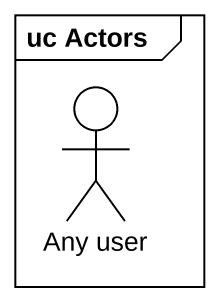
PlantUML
@startuml
mainframe uc Actors
actor "Any user" as Any_user
@enduml
